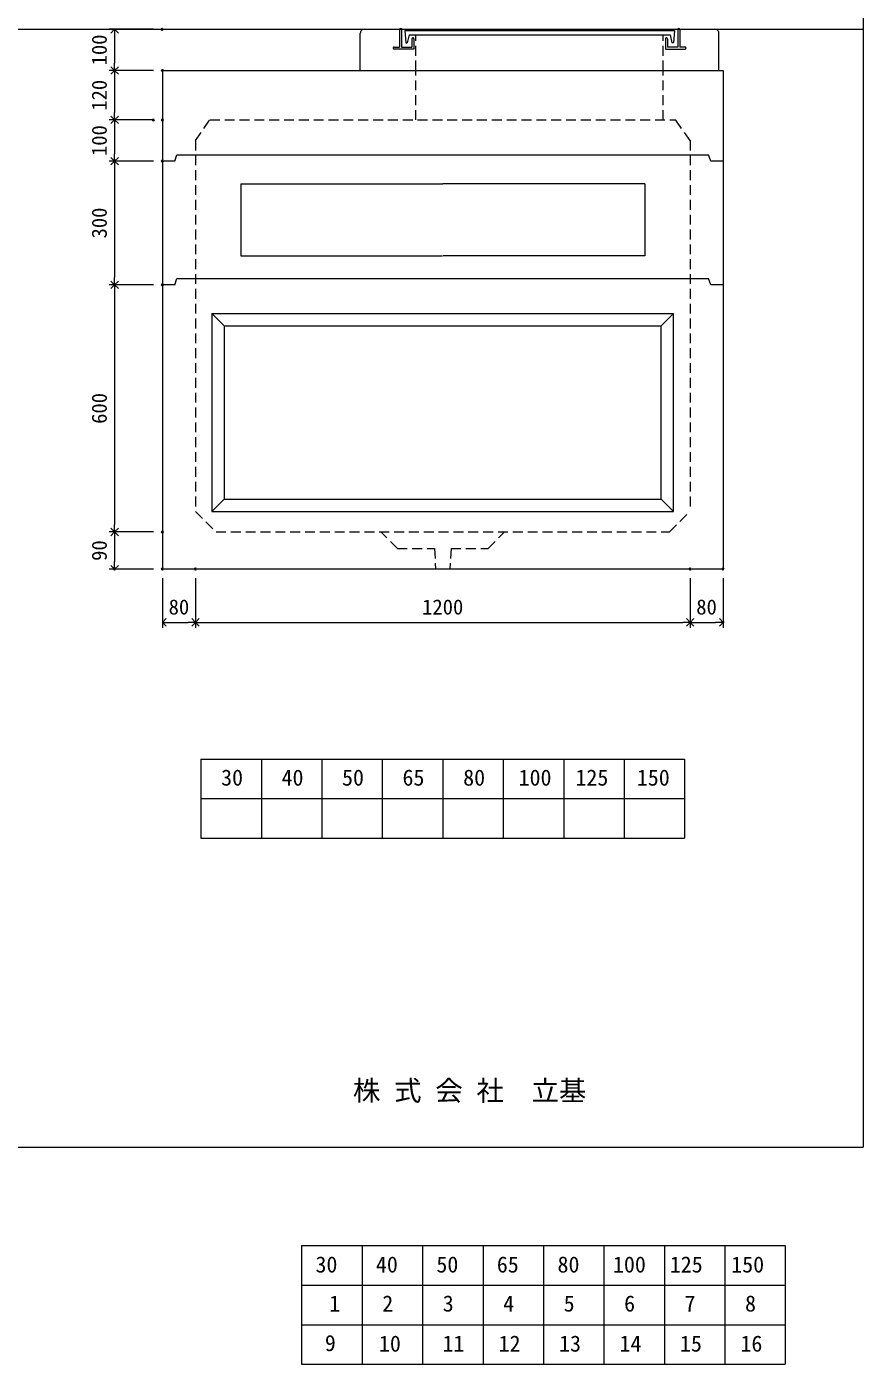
# Model space of a CAD drawing. Units: millimetres, scale not verified. Extents: x -6420 to 6420, y -3113 to 3113.
# Drawn here: x 4391 to 6420, y -3113 to 133 of the extents above; entities that cross this region are included whole.
import ezdxf
from ezdxf.enums import TextEntityAlignment as Align

# ---------------------------------------------------------------- set-up
doc = ezdxf.new("R2010")
doc.units = ezdxf.units.MM
doc.header["$LTSCALE"] = 20
doc.header["$PDMODE"] = 32
doc.header["$PDSIZE"] = 4
doc.linetypes.add('DASHED1', pattern=[1.8, 1.2, -0.6])
doc.linetypes.add('USER2', pattern=[50.8, 31.75, -6.35, 6.35, -6.35])
doc.layers.add('0-1_Defpoints', color=7, linetype='Continuous')
for name, color, linetype, lineweight in [('0-2_waku', 7, 'Continuous', 18), ('0-3_gaikei', 7, 'Continuous', 18), ('0-4_kakure', 7, 'DASHED1', 5), ('0-5_sunpou', 7, 'Continuous', 5), ('0-8_uchigawa', 6, 'Continuous', 18), ('0-A_futa', 3, 'Continuous', 18), ('0-B_GL', 4, 'Continuous', 18), ('0-D_文字１', 7, 'Continuous', 18), ('1-2_uchigawa2', 6, 'USER2', 18), ('1-4_文字２', 7, 'Continuous', 5)]:
    doc.layers.add(name, color=color, linetype=linetype, lineweight=lineweight)
doc.styles.add('ＭＳ ゴシック', font='')
doc.styles.get('ＭＳ ゴシック').set_extended_font_data('MS Gothic')

# ---------------------------------------------------------------- blocks, each defined once
blk = doc.blocks.new('_Open90')
at = {"layer": '0-5_sunpou'}
blk.add_line((0, 0), (-1, 0), dxfattribs=at)
blk.add_lwpolyline([(-0.5, 0.5), (0, 0), (-0.5, -0.5)], dxfattribs=at)
blk = doc.blocks.new('D61')
at = {"layer": '0-1_Defpoints'}
for p in [(7303.24, 2019.83), (7187.22, 1419.83), (7303.24, 1419.83)]:
    blk.add_point(p, dxfattribs=at)
at = {"layer": '0-5_sunpou'}
for p, q in [((7281.24, 2019.83), (7174.22, 2019.83)), ((7187.22, 2001.83), (7187.22, 1437.83)), ((7281.24, 1419.83), (7174.22, 1419.83))]:
    blk.add_line(p, q, dxfattribs=at)
at = {"layer": '0-5_sunpou', "xscale": 18, "yscale": 18}
for p, rotation in [((7187.22, 2019.83), 90), ((7187.22, 1419.83), 270)]:
    blk.add_blockref('_Open90', p, dxfattribs=dict(at, rotation=rotation))
at = {"layer": '0-5_sunpou', "style": 'ＭＳ ゴシック'}
blk.add_text('600', height=36.66, rotation=90, dxfattribs=at).set_placement((7179.22, 1682.33), align=Align.BOTTOM_LEFT)
blk = doc.blocks.new('D62')
at = {"layer": '0-1_Defpoints'}
for p in [(7303.24, 1419.83), (7187.22, 1329.83), (7303.24, 1329.83)]:
    blk.add_point(p, dxfattribs=at)
at = {"layer": '0-5_sunpou'}
for p, q in [((7281.24, 1419.83), (7174.22, 1419.83)), ((7187.22, 1401.83), (7187.22, 1347.83)), ((7281.24, 1329.83), (7174.22, 1329.83))]:
    blk.add_line(p, q, dxfattribs=at)
at = {"layer": '0-5_sunpou', "xscale": 18, "yscale": 18}
for p, rotation in [((7187.22, 1419.83), 90), ((7187.22, 1329.83), 270)]:
    blk.add_blockref('_Open90', p, dxfattribs=dict(at, rotation=rotation))
at = {"layer": '0-5_sunpou', "style": 'ＭＳ ゴシック'}
blk.add_text('90', height=36.66, rotation=90, dxfattribs=at).set_placement((7179.22, 1349.83), align=Align.BOTTOM_LEFT)
blk = doc.blocks.new('D63')
at = {"layer": '0-1_Defpoints'}
for p in [(7303.24, 1329.83), (7383.24, 1329.83), (7383.24, 1200.51)]:
    blk.add_point(p, dxfattribs=at)
at = {"layer": '0-5_sunpou'}
for p, q in [((7303.24, 1307.83), (7303.24, 1187.51)), ((7383.24, 1307.83), (7383.24, 1187.51)), ((7321.24, 1200.51), (7365.24, 1200.51))]:
    blk.add_line(p, q, dxfattribs=at)
at = {"layer": '0-5_sunpou', "xscale": 18, "yscale": 18, "rotation": 180}
blk.add_blockref('_Open90', (7303.24, 1200.51), dxfattribs=at)
at = {"layer": '0-5_sunpou', "xscale": 18, "yscale": 18}
blk.add_blockref('_Open90', (7383.24, 1200.51), dxfattribs=at)
at = {"layer": '0-5_sunpou', "style": 'ＭＳ ゴシック'}
blk.add_text('80', height=36.66, dxfattribs=at).set_placement((7318.24, 1208.51), align=Align.BOTTOM_LEFT)
blk = doc.blocks.new('D64')
at = {"layer": '0-1_Defpoints'}
for p in [(7383.24, 1329.83), (8583.24, 1329.83), (8583.24, 1200.51)]:
    blk.add_point(p, dxfattribs=at)
at = {"layer": '0-5_sunpou'}
for p, q in [((7383.24, 1307.83), (7383.24, 1187.51)), ((8583.24, 1307.83), (8583.24, 1187.51)), ((7401.24, 1200.51), (8565.24, 1200.51))]:
    blk.add_line(p, q, dxfattribs=at)
at = {"layer": '0-5_sunpou', "xscale": 18, "yscale": 18, "rotation": 180}
blk.add_blockref('_Open90', (7383.24, 1200.51), dxfattribs=at)
at = {"layer": '0-5_sunpou', "xscale": 18, "yscale": 18}
blk.add_blockref('_Open90', (8583.24, 1200.51), dxfattribs=at)
at = {"layer": '0-5_sunpou', "style": 'ＭＳ ゴシック'}
blk.add_text('1200', height=36.66, dxfattribs=at).set_placement((7933.24, 1208.51), align=Align.BOTTOM_LEFT)
blk = doc.blocks.new('D65')
at = {"layer": '0-1_Defpoints'}
for p in [(8583.24, 1329.83), (8663.24, 1329.83), (8663.24, 1200.51)]:
    blk.add_point(p, dxfattribs=at)
at = {"layer": '0-5_sunpou'}
for p, q in [((8583.24, 1307.83), (8583.24, 1187.51)), ((8663.24, 1307.83), (8663.24, 1187.51)), ((8601.24, 1200.51), (8645.24, 1200.51))]:
    blk.add_line(p, q, dxfattribs=at)
at = {"layer": '0-5_sunpou', "xscale": 18, "yscale": 18, "rotation": 180}
blk.add_blockref('_Open90', (8583.24, 1200.51), dxfattribs=at)
at = {"layer": '0-5_sunpou', "xscale": 18, "yscale": 18}
blk.add_blockref('_Open90', (8663.24, 1200.51), dxfattribs=at)
at = {"layer": '0-5_sunpou', "style": 'ＭＳ ゴシック'}
blk.add_text('80', height=36.66, dxfattribs=at).set_placement((8598.24, 1208.51), align=Align.BOTTOM_LEFT)
blk = doc.blocks.new('D70')
at = {"layer": '0-1_Defpoints'}
for p in [(7302.41, 2639.83), (7187.22, 2539.83), (7303.24, 2539.83)]:
    blk.add_point(p, dxfattribs=at)
at = {"layer": '0-5_sunpou'}
for p, q in [((7280.41, 2639.83), (7174.22, 2639.83)), ((7187.22, 2621.83), (7187.22, 2557.83)), ((7281.24, 2539.83), (7174.22, 2539.83))]:
    blk.add_line(p, q, dxfattribs=at)
at = {"layer": '0-5_sunpou', "xscale": 18, "yscale": 18}
for p, rotation in [((7187.22, 2639.83), 90), ((7187.22, 2539.83), 270)]:
    blk.add_blockref('_Open90', p, dxfattribs=dict(at, rotation=rotation))
at = {"layer": '0-5_sunpou', "style": 'ＭＳ ゴシック'}
blk.add_text('100', height=36.66, rotation=90, dxfattribs=at).set_placement((7179.22, 2552.33), align=Align.BOTTOM_LEFT)
blk = doc.blocks.new('D71')
at = {"layer": '0-1_Defpoints'}
for p in [(7303.24, 2539.83), (7187.22, 2419.83), (7303.24, 2419.83)]:
    blk.add_point(p, dxfattribs=at)
at = {"layer": '0-5_sunpou'}
for p, q in [((7281.24, 2539.83), (7174.22, 2539.83)), ((7187.22, 2521.83), (7187.22, 2437.83)), ((7281.24, 2419.83), (7174.22, 2419.83))]:
    blk.add_line(p, q, dxfattribs=at)
at = {"layer": '0-5_sunpou', "xscale": 18, "yscale": 18}
for p, rotation in [((7187.22, 2539.83), 90), ((7187.22, 2419.83), 270)]:
    blk.add_blockref('_Open90', p, dxfattribs=dict(at, rotation=rotation))
at = {"layer": '0-5_sunpou', "style": 'ＭＳ ゴシック'}
blk.add_text('120', height=36.66, rotation=90, dxfattribs=at).set_placement((7179.22, 2442.33), align=Align.BOTTOM_LEFT)
blk = doc.blocks.new('D75')
at = {"layer": '0-1_Defpoints'}
for p in [(7281.24, 2419.83), (7187.22, 2319.83), (7303.24, 2319.83)]:
    blk.add_point(p, dxfattribs=at)
at = {"layer": '0-5_sunpou'}
for p, q in [((7259.24, 2419.83), (7174.22, 2419.83)), ((7187.22, 2401.83), (7187.22, 2337.83)), ((7281.24, 2319.83), (7174.22, 2319.83))]:
    blk.add_line(p, q, dxfattribs=at)
at = {"layer": '0-5_sunpou', "xscale": 18, "yscale": 18}
for p, rotation in [((7187.22, 2419.83), 90), ((7187.22, 2319.83), 270)]:
    blk.add_blockref('_Open90', p, dxfattribs=dict(at, rotation=rotation))
at = {"layer": '0-5_sunpou', "style": 'ＭＳ ゴシック'}
blk.add_text('100', height=36.66, rotation=90, dxfattribs=at).set_placement((7179.22, 2332.33), align=Align.BOTTOM_LEFT)
blk = doc.blocks.new('D76')
at = {"layer": '0-1_Defpoints'}
for p in [(7303.24, 2319.83), (7187.22, 2019.83), (7303.24, 2019.83)]:
    blk.add_point(p, dxfattribs=at)
at = {"layer": '0-5_sunpou'}
for p, q in [((7281.24, 2319.83), (7174.22, 2319.83)), ((7187.22, 2301.83), (7187.22, 2037.83)), ((7281.24, 2019.83), (7174.22, 2019.83))]:
    blk.add_line(p, q, dxfattribs=at)
at = {"layer": '0-5_sunpou', "xscale": 18, "yscale": 18}
for p, rotation in [((7187.22, 2319.83), 90), ((7187.22, 2019.83), 270)]:
    blk.add_blockref('_Open90', p, dxfattribs=dict(at, rotation=rotation))
at = {"layer": '0-5_sunpou', "style": 'ＭＳ ゴシック'}
blk.add_text('300', height=36.66, rotation=90, dxfattribs=at).set_placement((7179.22, 2132.33), align=Align.BOTTOM_LEFT)

msp = doc.modelspace()

# ---------------------------------------------------------------- linework, layer by layer
at = {"layer": '0-2_waku'}
for p, q in [((6420, 3113.46), (6420, -2586.54)), ((6420, 3113.46), (6420, -2586.54)), ((6420, 2757.21), (6420, -2586.54)), ((4813.33, -1644.54), (4813.33, -1836.54)), ((4813.33, -1644.54), (4813.33, -1836.54)), ((4813.33, -1644.54), (4813.33, -1836.54)), ((4813.33, -1644.54), (4813.33, -1836.54)), ((4813.33, -1644.54), (5986.67, -1644.54)), ((4960, -1644.54), (4960, -1836.54)), ((5106.67, -1644.54), (5106.67, -1836.54)), ((5106.67, -1644.54), (5106.67, -1836.54)), ((5253.33, -1644.54), (5253.33, -1836.54)), ((5400, -1644.54), (5400, -1836.54)), ((5546.67, -1644.54), (5546.67, -1836.54)), ((5693.33, -1644.54), (5693.33, -1836.54)), ((5840, -1644.54), (5840, -1836.54)), ((5986.67, -1644.54), (5986.67, -1836.54)), ((4813.33, -1740.54), (5986.67, -1740.54)), ((4813.33, -1836.54), (5986.67, -1836.54)), ((-1740, -2586.54), (6420, -2586.54))]:
    msp.add_line(p, q, dxfattribs=at)
msp.add_lwpolyline([(-1740, 3113.46), (6420, 3113.46), (6420, -2586.54)], dxfattribs=at)
at = {"layer": '0-3_gaikei'}
for p, q in [((5200, 26.46), (5200, 116.46)), ((5210, 126.46), (5295, 126.46)), ((5975, 126.46), (6060, 126.46)), ((6070, 26.46), (6070, 116.46)), ((4720, 26.46), (6080, 26.46)), ((4720, 26.46), (4720, -1183.54)), ((6080, 26.46), (6080, -1183.54)), ((4750, -193.54), (4720, -193.54)), ((4750, -193.54), (4720, -193.54)), ((4750, -193.54), (4720, -193.54)), ((4750, -193.54), (4755, -178.54)), ((4755, -178.54), (6045, -178.54)), ((6050, -193.54), (6045, -178.54)), ((6080, -193.54), (6050, -193.54)), ((4750, -493.54), (4755, -478.54)), ((4750, -493.54), (4755, -478.54)), ((4755, -478.54), (6045, -478.54)), ((4755, -478.54), (6045, -478.54)), ((6050, -493.54), (6045, -478.54)), ((6050, -493.54), (6045, -478.54)), ((4750, -493.54), (4720, -493.54)), ((4750, -493.54), (4720, -493.54)), ((6080, -493.54), (6050, -493.54)), ((6080, -493.54), (6050, -493.54)), ((6080, -1183.54), (4720, -1183.54))]:
    msp.add_line(p, q, dxfattribs=at)
for centre, radius, start, end in [((5209.42, 117.04), 9.44, 86.47383, 183.52617), ((6060.33, 116.79), 9.68, 358.04251, 91.95749)]:
    msp.add_arc(centre, radius, start, end, dxfattribs=at)
at = {"layer": '0-4_kakure'}
for p, q in [((5335, 26.46), (5335, 112.96)), ((5935, 26.46), (5935, 112.96)), ((5335, -93.54), (5335, 26.46)), ((5935, -93.54), (5935, 26.46)), ((4800, -143.54), (4835, -93.54)), ((4835, -93.54), (5965, -93.54)), ((6000, -143.54), (5965, -93.54)), ((4800, -143.54), (4800, -1043.54)), ((6000, -143.54), (6000, -1043.54)), ((5950, -1093.54), (6000, -1043.54)), ((5290, -1133.54), (5250, -1093.54)), ((5290, -1133.54), (5380, -1133.54)), ((5380, -1133.54), (5382.5, -1183.54)), ((5420, -1133.54), (5417.5, -1183.54))]:
    msp.add_line(p, q, dxfattribs=at)
for points in [[(4800, -1043.54), (4850, -1093.54), (5950, -1093.54)], [(5420, -1133.54), (5510, -1133.54), (5550, -1093.54)]]:
    msp.add_lwpolyline(points, dxfattribs=at)
at = {"layer": '0-8_uchigawa'}
for p, q in [((4840, -563.54), (5960, -563.54)), ((4840, -563.54), (4840, -1043.54)), ((4840, -563.54), (4870, -593.54)), ((5960, -563.54), (5930, -593.54)), ((5960, -1043.54), (5960, -563.54)), ((4870, -593.54), (5930, -593.54)), ((4870, -593.54), (4870, -1013.54)), ((5930, -1013.54), (5930, -593.54)), ((4840, -1043.54), (4870, -1013.54)), ((4870, -1013.54), (5930, -1013.54)), ((5960, -1043.54), (5930, -1013.54)), ((4840, -1043.54), (5960, -1043.54))]:
    msp.add_line(p, q, dxfattribs=at)
at = {"layer": '0-A_futa'}
for p, q in [((5295, 126.46), (5295, 83.46)), ((5297, 128.46), (5300, 128.46)), ((5300, 128.46), (5300, 83.46)), ((5307.81, 123.96), (5962.14, 123.96)), ((5307.81, 123.96), (5310.3, 93.96)), ((5318.33, 112.96), (5314.01, 93.96)), ((5318.33, 112.96), (5951.67, 112.96)), ((5325, 103.46), (5325, 83.46)), ((5327, 105.46), (5328, 105.46)), ((5330, 103.46), (5330, 78.46)), ((5940, 103.46), (5940, 78.46)), ((5943, 105.46), (5942, 105.46)), ((5945, 103.46), (5945, 83.46)), ((5951.67, 112.96), (5955.99, 93.96)), ((5962.14, 123.96), (5959.89, 93.96)), ((5970, 128.46), (5973, 128.46)), ((5975, 126.46), (5975, 83.46)), ((5280, 81.46), (5280, 80.46)), ((5282, 83.46), (5295, 83.46)), ((5330, 78.46), (5282, 78.46)), ((5300, 83.46), (5325, 83.46)), ((5310.3, 93.96), (5314.01, 93.96)), ((5940, 78.46), (5988, 78.46)), ((5959.89, 93.96), (5955.99, 93.96)), ((5988, 83.46), (5975, 83.46)), ((5990, 81.46), (5990, 80.46))]:
    msp.add_line(p, q, dxfattribs=at)
msp.add_lwpolyline([(5970, 128.46), (5970, 83.46), (5945, 83.46)], dxfattribs=at)
for centre, start, end in [((5297, 126.46), 90, 180), ((5327, 103.46), 90, 180), ((5328, 103.46), 0, 90), ((5942, 103.46), 90, 180), ((5943, 103.46), 0, 90), ((5973, 126.46), 0, 90), ((5282, 81.46), 90, 180), ((5282, 80.46), 180, 270), ((5988, 81.46), 0, 90), ((5988, 80.46), 270, 0)]:
    msp.add_arc(centre, 2, start, end, dxfattribs=at)
at = {"layer": '0-B_GL'}
msp.add_line((-1740, 126.46), (6420, 126.46), dxfattribs=at)
at = {"layer": '1-2_uchigawa2'}
for p, q in [((4910, -248.54), (5400, -248.54)), ((4910, -248.54), (4910, -423.54)), ((5890, -248.54), (5400, -248.54)), ((5890, -248.54), (5890, -423.54)), ((4910, -423.54), (5399.38, -423.54)), ((5890, -423.54), (5400.62, -423.54))]:
    msp.add_line(p, q, dxfattribs=at)
at = {"layer": '1-4_文字２'}
for p, q in [((5057.64, -2825.46), (5057.64, -3017.46)), ((5057.64, -2825.46), (5057.64, -3017.46)), ((5057.64, -2825.46), (5057.64, -3017.46)), ((5057.64, -2825.46), (5057.64, -3017.46)), ((5057.64, -2825.46), (6230.97, -2825.46)), ((5057.64, -2825.46), (5057.64, -3017.46)), ((5057.64, -2825.46), (5057.64, -3017.46)), ((5057.64, -2825.46), (5057.64, -3017.46)), ((5057.64, -2825.46), (5057.64, -3017.46)), ((5057.64, -2825.46), (6230.97, -2825.46)), ((5204.3, -2825.46), (5204.3, -3017.46)), ((5204.3, -2825.46), (5204.3, -3017.46)), ((5350.97, -2825.46), (5350.97, -3017.46)), ((5350.97, -2825.46), (5350.97, -3017.46)), ((5350.97, -2825.46), (5350.97, -3017.46)), ((5350.97, -2825.46), (5350.97, -3017.46)), ((5497.64, -2825.46), (5497.64, -3017.46)), ((5497.64, -2825.46), (5497.64, -3017.46)), ((5644.3, -2825.46), (5644.3, -3017.46)), ((5644.3, -2825.46), (5644.3, -3017.46)), ((5790.97, -2825.46), (5790.97, -3017.46)), ((5790.97, -2825.46), (5790.97, -3017.46)), ((5937.64, -2825.46), (5937.64, -3017.46)), ((5937.64, -2825.46), (5937.64, -3017.46)), ((6084.3, -2825.46), (6084.3, -3017.46)), ((6084.3, -2825.46), (6084.3, -3017.46)), ((6230.97, -2825.46), (6230.97, -3017.46)), ((6230.97, -2825.46), (6230.97, -3017.46)), ((5057.64, -2921.46), (6230.97, -2921.46)), ((5057.64, -2921.46), (6230.97, -2921.46)), ((5057.64, -3017.46), (6230.97, -3017.46)), ((5057.64, -3017.46), (6230.97, -3017.46)), ((5057.64, -3017.46), (5057.64, -3113.46)), ((5057.64, -3017.46), (5057.64, -3113.46)), ((5057.64, -3017.46), (5057.64, -3113.46)), ((5057.64, -3017.46), (5057.64, -3113.46)), ((5057.64, -3017.46), (6230.97, -3017.46)), ((5057.64, -3017.46), (5057.64, -3113.46)), ((5057.64, -3017.46), (5057.64, -3113.46)), ((5057.64, -3017.46), (5057.64, -3113.46)), ((5057.64, -3017.46), (5057.64, -3113.46)), ((5057.64, -3017.46), (6230.97, -3017.46)), ((5204.3, -3017.46), (5204.3, -3113.46)), ((5204.3, -3017.46), (5204.3, -3113.46)), ((5350.97, -3017.46), (5350.97, -3113.46)), ((5350.97, -3017.46), (5350.97, -3113.46)), ((5350.97, -3017.46), (5350.97, -3113.46)), ((5350.97, -3017.46), (5350.97, -3113.46)), ((5497.64, -3017.46), (5497.64, -3113.46)), ((5497.64, -3017.46), (5497.64, -3113.46)), ((5644.3, -3017.46), (5644.3, -3113.46)), ((5644.3, -3017.46), (5644.3, -3113.46)), ((5790.97, -3017.46), (5790.97, -3113.46)), ((5790.97, -3017.46), (5790.97, -3113.46)), ((5937.64, -3017.46), (5937.64, -3113.46)), ((5937.64, -3017.46), (5937.64, -3113.46)), ((6084.3, -3017.46), (6084.3, -3113.46)), ((6084.3, -3017.46), (6084.3, -3113.46)), ((6230.97, -3017.46), (6230.97, -3113.46)), ((6230.97, -3017.46), (6230.97, -3113.46)), ((5057.64, -3113.46), (6230.97, -3113.46)), ((5057.64, -3113.46), (6230.97, -3113.46))]:
    msp.add_line(p, q, dxfattribs=at)

# ---------------------------------------------------------------- block references
at = {"layer": '0-5_sunpou'}
for name in ['D70', 'D71', 'D75', 'D76', 'D61', 'D62', 'D63', 'D64', 'D65']:
    msp.add_blockref(name, (-2583.24, -2513.37), dxfattribs=at)

# ---------------------------------------------------------------- texts
at = {"layer": '0-D_文字１', "style": 'ＭＳ ゴシック'}
for s, height, p in [('30', 39.1, (4862.26, -1720.86)), ('40', 39.1, (5008.92, -1720.86)), ('50', 39.1, (5155.59, -1720.86)), ('65', 39.1, (5302.26, -1720.86)), ('80', 39.1, (5449.47, -1720.86)), ('100', 39.1, (5583.97, -1720.86)), ('125', 39.1, (5721.82, -1720.86)), ('150', 39.1, (5870.83, -1720.86)), (' 株 式 会 社\u3000立基', 48.88, (5148.71, -2488.35))]:
    msp.add_text(s, height=height, dxfattribs=at).set_placement(p, align=Align.BOTTOM_LEFT)
at = {"layer": '1-4_文字２', "style": 'ＭＳ ゴシック'}
for s, p in [('30', (5091.17, -2902.55)), ('30', (5091.17, -2902.55)), ('40', (5237.84, -2902.55)), ('40', (5237.84, -2902.55)), ('50', (5384.51, -2902.55)), ('50', (5384.51, -2902.55)), ('65', (5531.17, -2902.55)), ('65', (5531.17, -2902.55)), ('80', (5678.38, -2902.55)), ('80', (5678.38, -2902.55)), ('100', (5812.88, -2902.55)), ('100', (5812.88, -2902.55)), ('125', (5950.73, -2902.55)), ('125', (5950.73, -2902.55)), ('150', (6099.75, -2902.55)), ('150', (6099.75, -2902.55)), ('1', (5124.7, -2997.27)), ('2', (5253.28, -2997.27)), ('3', (5399.95, -2997.27)), ('4', (5546.62, -2997.27)), ('5', (5693.28, -2997.27)), ('6', (5839.95, -2997.27)), ('7', (5986.62, -2997.27)), ('8', (6133.28, -2997.27)), ('9', (5113.95, -3093.27)), ('10', (5245.17, -3094.55)), ('11', (5399.16, -3094.55)), ('12', (5535.44, -3094.55)), ('13', (5682.11, -3094.55)), ('14', (5828.77, -3094.55)), ('15', (5975.44, -3094.55)), ('16', (6122.11, -3094.55))]:
    msp.add_text(s, height=39.1, dxfattribs=at).set_placement(p, align=Align.BOTTOM_LEFT)

doc.saveas('drawing.dxf')
